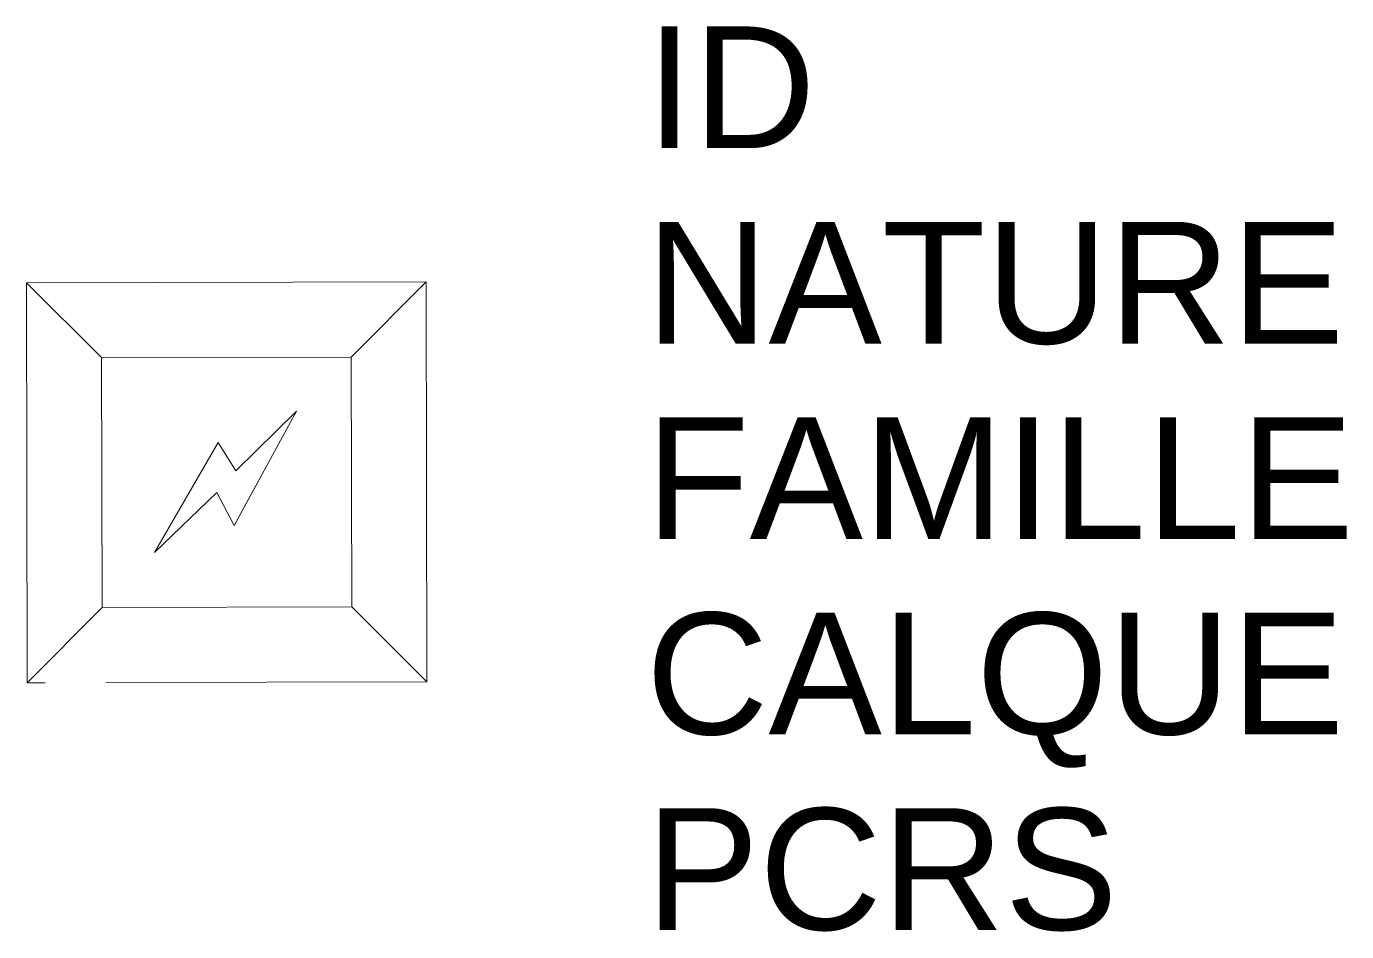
# Model space of a CAD drawing. Header units: metres. Extents: x 3079.72 to 3081.89, y 1836.82 to 1838.31.
import ezdxf

# ---------------------------------------------------------------- set-up
doc = ezdxf.new("R2010")
doc.units = ezdxf.units.M
doc.linetypes.add('Socle_Continu', pattern=[2.5, 2.5, 0])
doc.layers.add('ELECT_SCS', color=1, linetype='Socle_Continu', lineweight=13)
doc.styles.get("Standard").update_dxf_attribs({"font": 'arial.ttf'})

msp = doc.modelspace()

# ---------------------------------------------------------------- linework, layer by layer
at = {"layer": 'ELECT_SCS', "linetype": 'Socle_Continu'}
for p, q in [((3079.8434, 1837.7645), (3079.7198, 1837.8874)), ((3080.3771, 1837.8889), (3080.2542, 1837.7654)), ((3079.7213, 1837.2301), (3079.8443, 1837.3537)), ((3080.2551, 1837.3546), (3080.3786, 1837.2316))]:
    msp.add_line(p, q, dxfattribs=at)
at = {"layer": 'ELECT_SCS', "linetype": 'Socle_Continu', "flags": 128}
for points in [[(3079.7213, 1837.2301), (3079.7198, 1837.8874), (3080.3771, 1837.8889), (3080.3786, 1837.2316)], [(3079.8434, 1837.7645), (3080.2542, 1837.7654), (3080.2551, 1837.3546), (3079.8443, 1837.3537)]]:
    msp.add_lwpolyline(points, close=True, dxfattribs=at)
msp.add_lwpolyline([(3079.9303, 1837.4443), (3080.035, 1837.6252), (3080.064, 1837.5786), (3080.1643, 1837.6763), (3080.0615, 1837.4884), (3080.0331, 1837.5426), (3079.9303, 1837.4443)], dxfattribs=at)

# ---------------------------------------------------------------- texts
at = {"layer": 'ELECT_SCS', "linetype": 'Socle_Continu', "flags": 9}
for tag, p, s in [('ID', (3080.7385, 1838.109), 'FP_0407'), ('NATURE', (3080.7385, 1837.7877), 'Pylône de ligne électrique'), ('FAMILLE', (3080.7385, 1837.4664), 'Electricité'), ('CALQUE', (3080.7385, 1837.1452), 'ELECT_SCS'), ('PCRS', (3080.7385, 1836.8239), 'AffleurantSymbole')]:
    msp.add_attdef(tag, p, s, height=0.2, dxfattribs=at)

doc.saveas('drawing.dxf')
